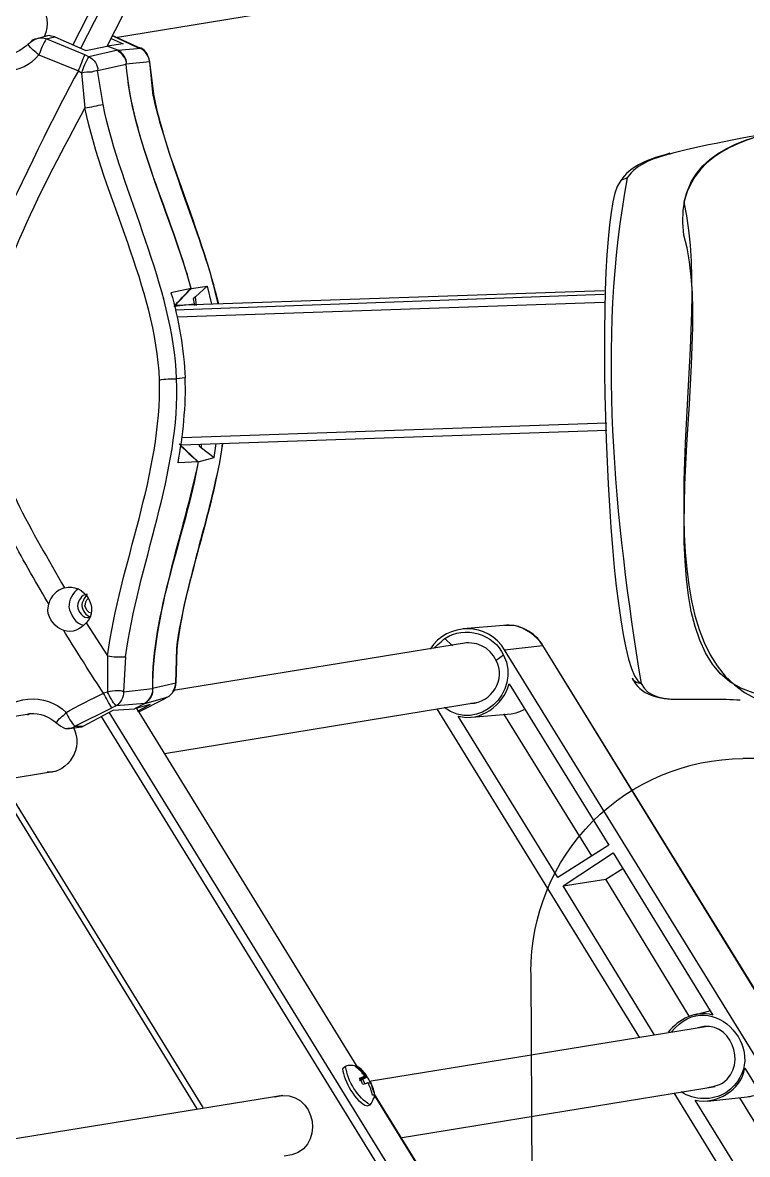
# Model space of a CAD drawing. Header units: millimetres. Extents: x 980 to 1117, y 626 to 781.
# Drawn here: x 1000.74 to 1004.58, y 762.95 to 768.95 of the extents above; entities that cross this region are included whole.
import ezdxf

# ---------------------------------------------------------------- set-up
doc = ezdxf.new("R2010")
doc.units = ezdxf.units.MM
doc.layers.add('Layer 1', color=7, linetype='Continuous')

# ---------------------------------------------------------------- blocks, each defined once
blk = doc.blocks.new('Antena TDT')
at = {"layer": 'Layer 1'}
for points in [[(1979.013, 935.57), (1979.013, 935.57), (1994.638, 965.82), (1994.638, 965.82)], [(1994.838, 965.745), (1994.838, 965.745), (1979.188, 935.495), (1979.188, 935.495)], [(1983.988, 962.195), (1983.988, 962.195), (1969.488, 934.145), (1969.488, 934.145)], [(1979.813, 935.545), (1979.813, 935.545), (1984.313, 944.27), (1984.313, 944.27)], [(1979.813, 935.545), (1979.813, 935.545), (1984.313, 944.27), (1984.313, 944.27)], [(1977.488, 936.795), (1978.085, 936.983), (1978.599, 936.316), (1978.338, 935.77)], [(1980.013, 935.745), (1980.013, 935.745), (1987.838, 936.995), (1987.838, 936.995)], [(1978.163, 935.72), (1978.098, 935.708), (1978.009, 935.642), (1977.963, 935.595)], [(1978.163, 935.72), (1978.104, 935.724), (1978.054, 935.688), (1978.013, 935.645)], [(1978.413, 935.795), (1978.413, 935.795), (1978.163, 935.72), (1978.163, 935.72)], [(1978.388, 935.72), (1978.33, 935.739), (1978.22, 935.748), (1978.163, 935.72)], [(1978.388, 935.72), (1978.312, 935.611), (1978.26, 935.47), (1978.213, 935.345)], [(1978.388, 935.72), (1978.388, 935.72), (1978.588, 935.77), (1978.588, 935.77)], [(1979.288, 935.345), (1979.288, 935.345), (1978.388, 935.72), (1978.388, 935.72)], [(1978.588, 935.77), (1978.537, 935.768), (1978.472, 935.809), (1978.413, 935.795)], [(1978.588, 935.77), (1978.588, 935.77), (1979.313, 935.445), (1979.313, 935.445)], [(1979.913, 935.72), (1979.913, 935.72), (1980.188, 935.595), (1980.188, 935.595)], [(1980.538, 935.52), (1980.538, 935.52), (1979.938, 935.795), (1979.938, 935.795)], [(1979.938, 935.795), (1979.938, 935.795), (1980.513, 935.52), (1980.513, 935.52)], [(1977.963, 935.595), (1977.87, 935.509), (1977.659, 935.384), (1977.538, 935.345)], [(1977.963, 935.595), (1977.963, 935.595), (1977.988, 935.62), (1977.988, 935.62)], [(1978.213, 935.345), (1978.127, 935.423), (1978.022, 935.492), (1977.963, 935.595)], [(1979.313, 935.445), (1979.313, 935.445), (1979.813, 935.545), (1979.813, 935.545)], [(1980.063, 935.445), (1980.063, 935.445), (1979.388, 935.295), (1979.388, 935.295)], [(1980.188, 935.595), (1980.188, 935.595), (1979.813, 935.545), (1979.813, 935.545)], [(1980.063, 935.445), (1980.063, 935.445), (1979.813, 935.545), (1979.813, 935.545)], [(1980.063, 935.445), (1980.063, 935.445), (1979.813, 935.545), (1979.813, 935.545)], [(1980.063, 935.445), (1980.063, 935.445), (1980.613, 935.495), (1980.613, 935.495)], [(1980.263, 935.12), (1980.283, 935.245), (1980.175, 935.394), (1980.063, 935.445)], [(1980.263, 935.12), (1980.294, 935.261), (1980.147, 935.354), (1980.063, 935.445)], [(1980.613, 935.495), (1980.613, 935.495), (1980.513, 935.52), (1980.513, 935.52)], [(1980.513, 935.52), (1980.513, 935.52), (1980.538, 935.52), (1980.538, 935.52)], [(1980.588, 935.495), (1980.588, 935.495), (1980.538, 935.52), (1980.538, 935.52)], [(1980.813, 935.145), (1980.814, 935.292), (1980.707, 935.458), (1980.563, 935.495)], [(1980.813, 935.17), (1980.793, 935.293), (1980.733, 935.437), (1980.613, 935.495)], [(1976.663, 935.22), (1977.132, 934.864), (1977.813, 934.872), (1978.213, 935.345)], [(1978.213, 935.345), (1978.213, 935.345), (1979.138, 934.97), (1979.138, 934.97)], [(1979.138, 934.97), (1979.189, 935.093), (1979.247, 935.226), (1979.288, 935.345)], [(1979.213, 934.92), (1979.258, 935.045), (1979.317, 935.183), (1979.388, 935.295)], [(1979.388, 935.295), (1979.388, 935.295), (1979.288, 935.345), (1979.288, 935.345)], [(1979.388, 935.295), (1979.501, 935.232), (1979.612, 935.107), (1979.588, 934.97)], [(1980.813, 935.17), (1980.813, 935.17), (1980.263, 935.12), (1980.263, 935.12)], [(1980.913, 934.345), (1980.913, 934.345), (1980.813, 935.17), (1980.813, 935.17)], [(1980.888, 934.37), (1980.888, 934.37), (1980.813, 935.17), (1980.813, 935.17)], [(1980.813, 935.17), (1980.813, 935.17), (1980.813, 935.17), (1980.813, 935.17)], [(1979.138, 934.97), (1978.647, 934.103), (1977.71, 932.186), (1977.288, 931.27)], [(1979.138, 934.97), (1979.138, 934.97), (1979.213, 934.92), (1979.213, 934.92)], [(1979.213, 934.92), (1979.283, 934.939), (1979.392, 934.95), (1979.463, 934.945)], [(1979.213, 934.92), (1979.213, 934.92), (1979.288, 934.095), (1979.288, 934.095)], [(1979.463, 934.945), (1979.493, 934.957), (1979.557, 934.976), (1979.588, 934.97)], [(1979.588, 934.97), (1979.588, 934.97), (1980.263, 935.12), (1980.263, 935.12)], [(1979.713, 934.17), (1979.713, 934.17), (1979.588, 934.97), (1979.588, 934.97)], [(1981.763, 929.845), (1981.327, 931.531), (1980.379, 933.363), (1980.263, 935.12)], [(1981.763, 929.845), (1981.3, 931.564), (1980.397, 933.321), (1980.263, 935.12)], [(1995.788, 926.695), (1993.563, 933.025), (2003.973, 934.64), (2002.838, 927.62)], [(1980.888, 934.37), (1981.236, 932.763), (1982.056, 931.077), (1982.388, 929.47)], [(1980.888, 934.37), (1980.888, 934.37), (1980.888, 934.37), (1980.888, 934.37)], [(1982.413, 929.47), (1982.035, 931.076), (1981.234, 932.747), (1980.913, 934.37)], [(1979.288, 934.095), (1978.264, 932.225), (1977.235, 930.27), (1976.788, 928.17)], [(1979.288, 934.095), (1979.431, 934.111), (1979.575, 934.159), (1979.713, 934.17)], [(1981.013, 927.695), (1980.922, 929.905), (1979.72, 931.954), (1979.288, 934.095)], [(1981.413, 927.72), (1981.338, 929.927), (1980.15, 932.041), (1979.713, 934.17)], [(1999.188, 934.045), (1997.517, 933.763), (1994.696, 933.386), (1993.088, 932.97)], [(1993.013, 932.97), (1992.586, 932.846), (1992.074, 932.711), (1991.838, 932.295)], [(1993.088, 932.97), (1992.714, 932.873), (1992.226, 932.747), (1992.013, 932.395)], [(1991.838, 932.295), (1991.168, 931.545), (1991.434, 920.854), (1992.288, 920.52)], [(1992.013, 932.395), (1991.274, 928.6), (1991.68, 924.323), (1992.288, 920.52)], [(1992.013, 932.395), (1991.957, 932.369), (1991.854, 932.367), (1991.838, 932.295)], [(1981.763, 929.845), (1981.763, 929.845), (1981.288, 929.745), (1981.288, 929.745)], [(1981.363, 929.42), (1981.457, 929.531), (1981.658, 929.745), (1981.763, 929.845)], [(1981.363, 929.42), (1981.363, 929.42), (1981.763, 929.845), (1981.763, 929.845)], [(1981.763, 929.845), (1981.763, 929.845), (1982.138, 929.895), (1982.138, 929.895)], [(1981.863, 929.645), (1981.863, 929.645), (1982.138, 929.895), (1982.138, 929.895)], [(1982.138, 929.895), (1982.138, 929.895), (1982.238, 929.47), (1982.238, 929.47)], [(1981.288, 929.745), (1981.471, 929.135), (1981.59, 928.38), (1981.613, 927.745)], [(1991.463, 929.745), (1991.463, 929.745), (1981.363, 929.445), (1981.363, 929.445)], [(1991.463, 929.745), (1991.463, 929.745), (1981.363, 929.445), (1981.363, 929.445)], [(1981.388, 929.345), (1981.388, 929.345), (1991.463, 929.67), (1991.463, 929.67)], [(1981.863, 929.645), (1981.863, 929.645), (1981.813, 929.595), (1981.813, 929.595)], [(1981.813, 929.595), (1981.813, 929.595), (1981.838, 929.445), (1981.838, 929.445)], [(1981.888, 929.445), (1981.888, 929.445), (1981.863, 929.645), (1981.863, 929.645)], [(1981.838, 929.47), (1981.838, 929.47), (1981.363, 929.42), (1981.363, 929.42)], [(1991.463, 929.47), (1991.463, 929.47), (1981.438, 929.17), (1981.438, 929.17)], [(1980.188, 921.195), (1980.474, 923.335), (1981.501, 925.529), (1981.413, 927.72)], [(1981.013, 927.695), (1981.139, 927.73), (1981.285, 927.718), (1981.413, 927.72)], [(1981.613, 927.745), (1981.613, 927.745), (1981.413, 927.72), (1981.413, 927.72)], [(1981.438, 925.745), (1981.556, 926.378), (1981.639, 927.1), (1981.613, 927.745)], [(1979.763, 921.22), (1980.064, 923.392), (1981.055, 925.471), (1981.013, 927.695)], [(1976.838, 926.995), (1977.204, 925.532), (1978.009, 924.123), (1978.763, 922.82)], [(1981.538, 926.345), (1981.538, 926.345), (1991.513, 926.645), (1991.513, 926.645)], [(1981.513, 926.17), (1981.513, 926.17), (1991.513, 926.47), (1991.513, 926.47)], [(1981.388, 921.395), (1981.597, 922.977), (1982.275, 924.617), (1982.488, 926.195)], [(1982.488, 926.195), (1982.243, 924.632), (1981.579, 922.943), (1981.388, 921.37)], [(1981.463, 926.195), (1981.463, 926.195), (1981.913, 925.77), (1981.913, 925.77)], [(1981.488, 926.17), (1981.588, 926.064), (1981.802, 925.864), (1981.913, 925.77)], [(1981.938, 926.17), (1981.938, 926.17), (1981.938, 926.145), (1981.938, 926.145)], [(1981.938, 926.145), (1981.938, 926.145), (1981.988, 926.095), (1981.988, 926.095)], [(1981.988, 926.095), (1981.988, 926.095), (1981.988, 926.195), (1981.988, 926.195)], [(1982.288, 925.87), (1982.288, 925.87), (1982.338, 926.195), (1982.338, 926.195)], [(1981.913, 925.77), (1981.913, 925.77), (1982.288, 925.87), (1982.288, 925.87)], [(1981.988, 926.095), (1981.988, 926.095), (1982.288, 925.87), (1982.288, 925.87)], [(1981.913, 925.77), (1981.594, 924.036), (1980.8, 922.228), (1980.813, 920.445)], [(1981.913, 925.77), (1981.553, 924.084), (1980.827, 922.182), (1980.813, 920.445)], [(1981.913, 925.77), (1981.913, 925.77), (1981.438, 925.745), (1981.438, 925.745)], [(1978.388, 922.445), (1978.169, 922.804), (1977.755, 923.544), (1977.563, 923.92)], [(1978.763, 922.82), (1979.214, 922.952), (1979.607, 922.33), (1979.263, 921.995)], [(1978.763, 922.82), (1978.578, 922.774), (1978.434, 922.63), (1978.388, 922.445)], [(1979.088, 922.795), (1978.943, 922.718), (1978.86, 922.527), (1978.863, 922.37)], [(1979.288, 922.67), (1979.153, 922.65), (1979.081, 922.519), (1979.063, 922.395)], [(1978.363, 922.295), (1978.363, 922.295), (1978.388, 922.445), (1978.388, 922.445)], [(1979.063, 922.395), (1979.071, 922.263), (1979.196, 922.094), (1979.338, 922.12)], [(1979.288, 922.645), (1979.216, 922.591), (1979.17, 922.483), (1979.163, 922.395)], [(1979.163, 922.395), (1979.176, 922.298), (1979.258, 922.155), (1979.363, 922.145)], [(1979.238, 922.395), (1979.251, 922.446), (1979.267, 922.536), (1979.313, 922.57)], [(1979.388, 922.22), (1979.32, 922.23), (1979.253, 922.328), (1979.238, 922.395)], [(1978.738, 921.82), (1978.542, 921.888), (1978.38, 922.086), (1978.363, 922.295)], [(1978.863, 922.37), (1978.894, 922.2), (1979.021, 921.955), (1979.213, 921.945)], [(1979.263, 921.995), (1979.144, 921.839), (1978.928, 921.757), (1978.738, 921.82)], [(1979.263, 921.995), (1979.263, 921.995), (1979.763, 921.22), (1979.763, 921.22)], [(1989.088, 921.32), (1988.717, 921.972), (1987.731, 921.981), (1987.338, 921.345)], [(1987.688, 921.595), (1988.141, 921.902), (1988.85, 921.7), (1989.063, 921.195)], [(1989.063, 921.895), (1989.063, 921.895), (1988.113, 921.82), (1988.113, 921.82)], [(1989.988, 921.42), (1989.803, 921.734), (1989.426, 921.933), (1989.063, 921.895)], [(1989.313, 921.895), (1989.281, 921.895), (1989.124, 921.895), (1989.088, 921.895)], [(1989.988, 921.42), (1989.835, 921.648), (1989.583, 921.832), (1989.313, 921.895)], [(1979.663, 920.345), (1979.426, 920.705), (1978.962, 921.448), (1978.738, 921.82)], [(1987.438, 921.37), (1987.484, 921.421), (1987.634, 921.549), (1987.688, 921.595)], [(1987.863, 921.42), (1987.863, 921.42), (1987.688, 921.595), (1987.688, 921.595)], [(1988.238, 921.495), (1988.238, 921.495), (1981.313, 920.395), (1981.313, 920.395)], [(1981.363, 920.57), (1981.363, 920.57), (1981.388, 921.395), (1981.388, 921.395)], [(1981.388, 921.37), (1981.388, 921.37), (1981.363, 920.57), (1981.363, 920.57)], [(1981.388, 921.395), (1981.388, 921.395), (1981.388, 921.37), (1981.388, 921.37)], [(1988.888, 921.07), (1988.743, 921.394), (1988.401, 921.544), (1988.063, 921.47)], [(1989.088, 921.32), (1989.088, 921.32), (1989.988, 921.42), (1989.988, 921.42)], [(1998.263, 907.87), (1998.263, 907.87), (1989.988, 921.42), (1989.988, 921.42)], [(1998.238, 907.87), (1998.238, 907.87), (1989.988, 921.42), (1989.988, 921.42)], [(1989.988, 921.42), (1989.988, 921.42), (1989.988, 921.42), (1989.988, 921.42)], [(1979.763, 921.22), (1979.897, 921.182), (1980.052, 921.197), (1980.188, 921.195)], [(1979.763, 921.22), (1979.763, 921.22), (1979.763, 920.37), (1979.763, 920.37)], [(1980.188, 921.195), (1980.188, 921.195), (1980.138, 920.37), (1980.138, 920.37)], [(1989.063, 921.195), (1989.5, 920.333), (1988.445, 919.361), (1987.663, 919.97)], [(1988.288, 920.07), (1988.768, 920.061), (1989.131, 920.647), (1988.888, 921.07)], [(1989.063, 921.195), (1989.063, 921.195), (1988.888, 921.07), (1988.888, 921.07)], [(2005.638, 894.22), (2005.638, 894.22), (1989.088, 921.32), (1989.088, 921.32)], [(1981.363, 920.57), (1981.363, 920.57), (1980.813, 920.445), (1980.813, 920.445)], [(1981.163, 920.245), (1981.295, 920.302), (1981.343, 920.438), (1981.363, 920.57)], [(1981.263, 920.32), (1981.336, 920.383), (1981.372, 920.501), (1981.363, 920.595)], [(1981.363, 920.595), (1981.363, 920.595), (1981.363, 920.57), (1981.363, 920.57)], [(1992.088, 920.645), (1992.242, 920.245), (1992.744, 920.135), (1993.138, 920.145)], [(1992.288, 920.52), (1992.216, 920.506), (1992.097, 920.57), (1992.088, 920.645)], [(1977.088, 919.72), (1977.442, 920.316), (1978.311, 920.376), (1978.788, 919.895)], [(1978.788, 919.895), (1979.003, 920.011), (1979.443, 920.237), (1979.663, 920.345)], [(1979.763, 920.37), (1979.763, 920.37), (1979.663, 920.345), (1979.663, 920.345)], [(1979.863, 919.995), (1979.785, 920.092), (1979.739, 920.242), (1979.663, 920.345)], [(1979.988, 920.395), (1979.932, 920.401), (1979.818, 920.384), (1979.763, 920.37)], [(1979.963, 920.045), (1979.875, 920.134), (1979.813, 920.255), (1979.763, 920.37)], [(1980.138, 920.37), (1980.142, 920.256), (1980.065, 920.1), (1979.963, 920.045)], [(1980.138, 920.37), (1980.097, 920.401), (1980.037, 920.395), (1979.988, 920.395)], [(1980.138, 920.37), (1980.138, 920.37), (1980.813, 920.445), (1980.813, 920.445)], [(1980.813, 920.445), (1980.833, 920.312), (1980.731, 920.18), (1980.638, 920.095)], [(1980.813, 920.445), (1980.843, 920.303), (1980.739, 920.179), (1980.638, 920.095)], [(1987.988, 919.77), (1988.521, 919.621), (1989.043, 920.013), (1989.188, 920.52)], [(1989.188, 920.52), (1989.188, 920.52), (1991.513, 916.72), (1991.513, 916.72)], [(1992.288, 920.52), (1992.438, 920.17), (1992.886, 920.142), (1993.213, 920.145)], [(1979.963, 920.045), (1979.963, 920.045), (1979.863, 919.995), (1979.863, 919.995)], [(1980.638, 920.095), (1980.638, 920.095), (1979.963, 920.045), (1979.963, 920.045)], [(1980.638, 920.095), (1980.638, 920.095), (1980.388, 919.97), (1980.388, 919.97)], [(1980.638, 920.095), (1980.638, 920.095), (1980.388, 919.97), (1980.388, 919.97)], [(1980.763, 920.07), (1980.763, 920.07), (1980.388, 919.97), (1980.388, 919.97)], [(1980.463, 919.92), (1980.463, 919.92), (1980.763, 920.07), (1980.763, 920.07)], [(1981.088, 920.195), (1981.088, 920.195), (1980.488, 919.895), (1980.488, 919.895)], [(1980.638, 920.095), (1980.638, 920.095), (1981.163, 920.245), (1981.163, 920.245)], [(1981.163, 920.245), (1981.163, 920.245), (1981.088, 920.195), (1981.088, 920.195)], [(1981.088, 918.92), (1981.088, 918.92), (1988.463, 920.095), (1988.463, 920.095)], [(1993.188, 920.145), (1993.188, 920.145), (1993.213, 920.145), (1993.213, 920.145)], [(1993.213, 920.145), (1993.213, 920.145), (1993.238, 920.145), (1993.238, 920.145)], [(1993.238, 920.145), (1993.654, 920.143), (1994.198, 920.155), (1994.613, 920.12)], [(1978.013, 919.87), (1978.013, 919.87), (1969.838, 918.57), (1969.838, 918.57)], [(1977.938, 919.87), (1977.919, 919.876), (1977.899, 919.858), (1977.888, 919.845)], [(1977.888, 919.845), (1977.888, 919.845), (1977.938, 919.87), (1977.938, 919.87)], [(1977.938, 919.87), (1978.157, 919.893), (1978.405, 919.794), (1978.563, 919.645)], [(1978.563, 919.645), (1978.577, 919.751), (1978.729, 919.803), (1978.788, 919.895)], [(1978.788, 919.895), (1978.831, 919.78), (1978.908, 919.66), (1978.988, 919.57)], [(1978.988, 919.57), (1978.988, 919.57), (1979.863, 919.995), (1979.863, 919.995)], [(1979.188, 919.57), (1979.188, 919.57), (1979.888, 919.945), (1979.888, 919.945)], [(1997.438, 890.57), (1997.438, 890.57), (1979.613, 919.795), (1979.613, 919.795)], [(1979.788, 919.895), (1979.788, 919.895), (1997.613, 890.67), (1997.613, 890.67)], [(1979.888, 919.945), (1979.888, 919.945), (1980.388, 919.97), (1980.388, 919.97)], [(1985.588, 911.545), (1985.588, 911.545), (1980.438, 919.995), (1980.438, 919.995)], [(1985.588, 911.545), (1985.588, 911.545), (1980.438, 919.995), (1980.438, 919.995)], [(1987.488, 919.945), (1987.488, 919.945), (1992.213, 912.195), (1992.213, 912.195)], [(1990.313, 915.97), (1990.313, 915.97), (1987.988, 919.77), (1987.988, 919.77)], [(1988.313, 919.745), (1988.313, 919.745), (1989.238, 919.82), (1989.238, 919.82)], [(1991.113, 916.47), (1991.113, 916.47), (1989.063, 919.82), (1989.063, 919.82)], [(1989.238, 919.82), (1989.322, 919.822), (1989.469, 919.875), (1989.538, 919.92)], [(1978.963, 919.52), (1979.194, 919.097), (1978.844, 918.458), (1978.338, 918.495)], [(1978.563, 919.645), (1978.609, 919.606), (1978.708, 919.541), (1978.763, 919.52)], [(1978.763, 919.52), (1978.838, 919.518), (1978.931, 919.526), (1978.988, 919.57)], [(1978.763, 919.52), (1978.763, 919.52), (1978.863, 919.52), (1978.863, 919.52)], [(1978.863, 919.52), (1978.863, 919.52), (1979.088, 919.545), (1979.088, 919.545)], [(1978.988, 919.57), (1978.988, 919.57), (1979.188, 919.57), (1979.188, 919.57)], [(1979.188, 919.57), (1979.169, 919.535), (1979.121, 919.546), (1979.088, 919.545)], [(1970.713, 917.27), (1970.713, 917.27), (1978.563, 918.52), (1978.563, 918.52)], [(1978.463, 918.495), (1978.463, 918.495), (1978.363, 918.495), (1978.363, 918.495)], [(1970.063, 918.32), (1970.063, 918.32), (1986.613, 891.22), (1986.613, 891.22)], [(1977.113, 918.295), (1977.113, 918.295), (1981.813, 910.57), (1981.813, 910.57)], [(1981.963, 910.595), (1981.963, 910.595), (1977.263, 918.32), (1977.263, 918.32)], [(1991.513, 916.72), (1991.513, 916.72), (1990.313, 915.97), (1990.313, 915.97)], [(1990.438, 915.77), (1990.438, 915.77), (1991.613, 916.545), (1991.613, 916.545)], [(1991.613, 916.545), (1991.613, 916.545), (1993.938, 912.72), (1993.938, 912.72)], [(1991.438, 915.92), (1991.438, 915.92), (1991.838, 916.17), (1991.838, 916.17)], [(1990.438, 915.77), (1990.438, 915.77), (1991.438, 915.92), (1991.438, 915.92)], [(1992.563, 912.27), (1992.563, 912.27), (1990.438, 915.77), (1990.438, 915.77)], [(1993.388, 912.695), (1993.388, 912.695), (1991.438, 915.92), (1991.438, 915.92)], [(1992.963, 912.32), (1993.914, 913.513), (1995.449, 911.739), (1994.238, 910.895)], [(1993.938, 912.72), (1993.533, 912.831), (1993.144, 912.631), (1992.888, 912.32)], [(1993.888, 912.82), (1993.888, 912.82), (1993.513, 912.72), (1993.513, 912.72)], [(1994.163, 911.12), (1994.78, 911.556), (1994.354, 912.654), (1993.588, 912.42)], [(1993.763, 912.445), (1993.763, 912.445), (1985.863, 911.195), (1985.863, 911.195)], [(1985.313, 911.545), (1985.313, 911.545), (1985.238, 911.495), (1985.238, 911.495)], [(1985.238, 911.495), (1985.263, 911.225), (1985.547, 910.694), (1985.813, 910.62)], [(1985.588, 911.545), (1985.515, 911.569), (1985.374, 911.598), (1985.313, 911.545)], [(1985.888, 910.645), (1985.598, 910.803), (1985.353, 911.214), (1985.313, 911.545)], [(1985.538, 911.545), (1985.538, 911.545), (1985.588, 911.545), (1985.588, 911.545)], [(1985.763, 911.32), (1985.719, 911.388), (1985.607, 911.5), (1985.538, 911.545)], [(1985.563, 911.52), (1985.563, 911.52), (1985.588, 911.545), (1985.588, 911.545)], [(1985.813, 911.32), (1985.76, 911.401), (1985.678, 911.502), (1985.588, 911.545)], [(1985.588, 911.545), (1985.638, 911.501), (1985.746, 911.372), (1985.788, 911.32)], [(1985.638, 911.27), (1985.666, 911.287), (1985.732, 911.311), (1985.763, 911.32)], [(1985.638, 911.245), (1985.638, 911.245), (1985.763, 911.32), (1985.763, 911.32)], [(1985.638, 911.22), (1985.638, 911.22), (1985.788, 911.32), (1985.788, 911.32)], [(1985.713, 911.12), (1985.705, 911.162), (1985.666, 911.236), (1985.638, 911.27)], [(1985.713, 911.245), (1985.713, 911.245), (1985.663, 911.22), (1985.663, 911.22)], [(1985.713, 911.245), (1985.713, 911.245), (1985.813, 911.295), (1985.813, 911.295)], [(1985.763, 911.145), (1985.763, 911.145), (1985.713, 911.245), (1985.713, 911.245)], [(1985.788, 911.32), (1985.81, 911.323), (1985.817, 911.317), (1985.813, 911.295)], [(1985.813, 911.295), (1985.833, 911.266), (1985.876, 911.201), (1985.888, 911.17)], [(1993.513, 910.72), (1994.024, 910.612), (1994.592, 910.944), (1994.688, 911.47)], [(1994.688, 911.47), (1994.688, 911.47), (1997.013, 907.67), (1997.013, 907.67)], [(1983.638, 910.845), (1984.654, 911.099), (1984.899, 909.512), (1983.863, 909.445)], [(1985.838, 911.17), (1985.811, 911.153), (1985.745, 911.129), (1985.713, 911.12)], [(1985.938, 910.87), (1985.933, 910.947), (1985.872, 911.1), (1985.838, 911.17)], [(1985.838, 911.145), (1985.838, 911.145), (1985.888, 911.17), (1985.888, 911.17)], [(1985.888, 911.17), (1985.921, 911.1), (1985.969, 910.945), (1985.988, 910.87)], [(1985.913, 911.17), (1985.913, 911.17), (1985.888, 911.17), (1985.888, 911.17)], [(1985.988, 910.845), (1986.008, 910.954), (1985.925, 911.075), (1985.913, 911.17)], [(1986.588, 909.87), (1986.588, 909.87), (1993.988, 911.045), (1993.988, 911.045)], [(1993.813, 911.02), (1993.903, 911.024), (1994.081, 911.084), (1994.163, 911.12)], [(1983.838, 910.87), (1983.838, 910.87), (1975.413, 909.545), (1975.413, 909.545)], [(1983.663, 910.845), (1983.663, 910.845), (1983.763, 910.87), (1983.763, 910.87)], [(1985.888, 910.645), (1985.944, 910.683), (1985.939, 910.779), (1985.988, 910.82)], [(1985.988, 910.87), (1985.988, 910.87), (1985.938, 910.87), (1985.938, 910.87)], [(1996.613, 893.47), (1996.613, 893.47), (1985.988, 910.895), (1985.988, 910.895)], [(1996.613, 893.47), (1996.613, 893.47), (1985.988, 910.87), (1985.988, 910.87)], [(1985.988, 910.82), (1985.988, 910.82), (1985.988, 910.845), (1985.988, 910.845)], [(1993.013, 910.895), (1993.013, 910.895), (1997.713, 903.17), (1997.713, 903.17)], [(1994.238, 910.895), (1993.917, 910.702), (1993.5, 910.713), (1993.188, 910.92)], [(1995.838, 906.92), (1995.838, 906.92), (1993.513, 910.72), (1993.513, 910.72)], [(1993.813, 910.695), (1993.813, 910.695), (1994.738, 910.795), (1994.738, 910.795)], [(1996.613, 907.42), (1996.613, 907.42), (1994.563, 910.77), (1994.563, 910.77)], [(1994.738, 910.795), (1994.82, 910.803), (1994.985, 910.844), (1995.063, 910.87)], [(1985.813, 910.62), (1985.813, 910.62), (1985.888, 910.645), (1985.888, 910.645)]]:
    blk.add_open_spline(points, degree=3, dxfattribs=at)
for points in [[(1996.013, 920.245), (1991.461, 919.584), (1994.262, 928.033), (1993.337, 931.044), (1992.931, 934.401), (1998.15, 933.269), (2000.313, 934.12)], [(2000.363, 934.12), (1998.332, 933.35), (1993.946, 934.247), (1993.338, 931.82), (1994.103, 928.541), (1991.961, 921.568), (1994.988, 920.145)]]:
    blk.add_open_spline(points, degree=3, knots=[0, 0, 0, 0, 1, 1, 1, 2, 2, 2, 2], dxfattribs=at)

msp = doc.modelspace()

# ---------------------------------------------------------------- linework, layer by layer
for p, q in [((1004.991, 765.053), (1004.5586, 765.0512)), ((1003.4347, 763.9177), (1003.5007, 748.317))]:
    msp.add_line(p, q)
at = {"extrusion": (0, 0, -1)}
msp.add_arc((-1004.5634, 763.9225), 1.1287, 359.75744, 89.75744, dxfattribs=at)

# ---------------------------------------------------------------- block references
at = {"xscale": 0.2257473971633139, "yscale": 0.2257473971633138, "zscale": 0.2257473971633139, "rotation": 0.2425637628917751}
msp.add_blockref('Antena TDT', (555.1486, 555.7432), dxfattribs=at)

doc.saveas('drawing.dxf')
